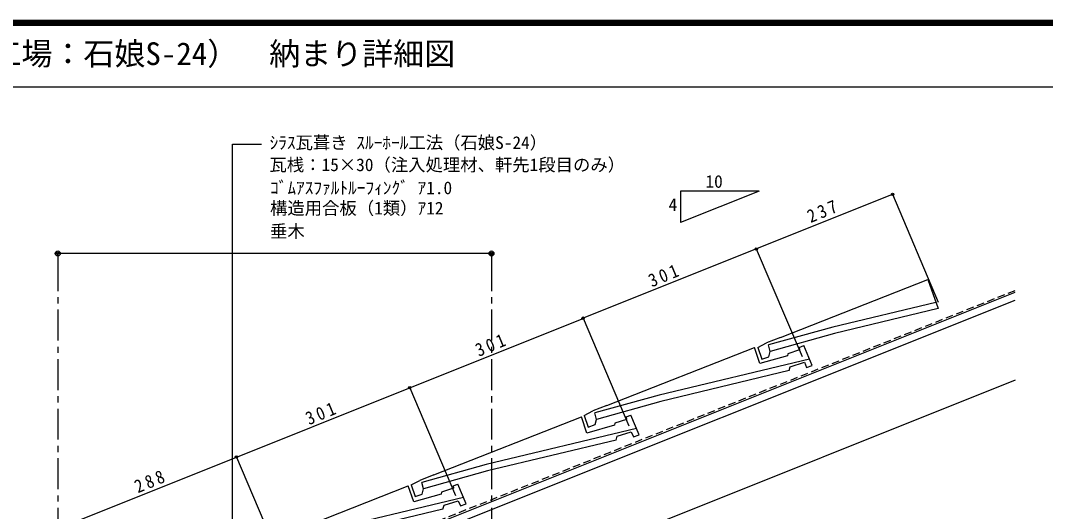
# Model space of a CAD drawing. Units: millimetres, scale not verified. Extents: x -2720 to 4439, y -1779 to 1970.
# Drawn here: x -1871 to -217, y 1177 to 1970 of the extents above; entities that cross this region are included whole.
import ezdxf
from ezdxf.enums import TextEntityAlignment as Align

# ---------------------------------------------------------------- set-up
doc = ezdxf.new("R2010")
doc.units = ezdxf.units.MM
doc.header["$LTSCALE"] = 10
doc.header["$PDMODE"] = 32
doc.header["$PDSIZE"] = 4
doc.linetypes.add('CHAIN1', pattern=[8, 5, -1, 1, -1])
doc.linetypes.add('DASHED1', pattern=[1.8, 1.2, -0.6])
for name, color, linetype in [('0-0_データ 001', 3, 'Continuous'), ('0-C_アプローチ', 7, 'Continuous'), ('C-5_表札・看板', 3, 'Continuous')]:
    doc.layers.add(name, color=color, linetype=linetype)
doc.styles.add('ＭＳ ゴシック', font='')
doc.styles.get('ＭＳ ゴシック').set_extended_font_data('MS Gothic')

msp = doc.modelspace()

# ---------------------------------------------------------------- linework, layer by layer
at = {"layer": '0-0_データ 001', "color": 7}
for p, q in [((2770, 1862), (-2670, 1862)), ((-679.37, 1694.52), (-806.65, 1643.61))]:
    msp.add_line(p, q, dxfattribs=at)
at = {"layer": '0-0_データ 001', "color": 4}
for p, q in [((-1529.29, 1770.24), (-1482.81, 1770.24)), ((-1529.29, 982.89), (-1529.29, 1770.24)), ((-965.42, 1488.29), (-464.19, 1689.21)), ((-464.28, 1689.15), (-390.44, 1515.15)), ((-1111.42, 1593.68), (-1811.42, 1593.68)), ((-684.25, 1600.98), (-610.41, 1427.01)), ((-963.66, 1489), (-889.84, 1315.04)), ((-1855.15, 1131.63), (-965.41, 1488.28)), ((-1243.45, 1376.78), (-1169.63, 1202.85)), ((-1523.01, 1264.77), (-1449.24, 1090.94))]:
    msp.add_line(p, q, dxfattribs=at)
at = {"layer": '0-0_データ 001', "color": 5}
for p, q in [((-1811.42, 1593.68), (-1811.42, 1533.68)), ((-1111.42, 1593.68), (-1111.42, 1533.68)), ((-266.3, 1388.73), (-1111.43, 1050.68))]:
    msp.add_line(p, q, dxfattribs=at)
at = {"layer": '0-0_データ 001', "color": 1, "linetype": 'CHAIN1'}
for p, q in [((-1811.42, 1582.87), (-1811.42, 293.68)), ((-1111.42, 1582.87), (-1111.42, 293.68))]:
    msp.add_line(p, q, dxfattribs=at)
at = {"layer": '0-0_データ 001'}
for p, q in [((-644.97, 1457.91), (-407.23, 1551.52)), ((-407.17, 1551.47), (-390.67, 1504.57)), ((-1643.66, 980.04), (-266.3, 1530.99)), ((-1704.2, 943.09), (-266.3, 1518.25)), ((-394.19, 1514.63), (-560.69, 1474.66)), ((-390.66, 1504.56), (-558.19, 1464.34)), ((-560.69, 1474.66), (-664.3, 1445.75)), ((-644.97, 1457.91), (-667.65, 1448.98)), ((-558.19, 1464.34), (-661.8, 1435.43)), ((-925.15, 1348.13), (-687.11, 1441.86)), ((-678.31, 1415.7), (-687.11, 1441.86)), ((-681.63, 1441.59), (-667.65, 1448.98)), ((-681.63, 1441.59), (-675.27, 1422.69)), ((-614.82, 1441.9), (-607.24, 1444.7)), ((-598.26, 1423.12), (-840.87, 1364.88)), ((-633.88, 1428.37), (-678.31, 1415.7)), ((-675.27, 1422.69), (-663.79, 1426.89)), ((-631.2, 1404.3), (-838.37, 1354.56)), ((-840.87, 1364.88), (-944.48, 1335.97)), ((-925.15, 1348.13), (-947.83, 1339.2)), ((-838.37, 1354.56), (-941.98, 1325.65)), ((-1204.44, 1235.97), (-966.4, 1329.7)), ((-961.81, 1331.81), (-947.83, 1339.2)), ((-961.81, 1331.81), (-955.45, 1312.92)), ((-893.72, 1325.59), (-912.66, 1319.26)), ((-894.11, 1329.74), (-886.53, 1332.53)), ((-894.11, 1329.74), (-893.72, 1325.59)), ((-873.26, 1300.65), (-886.53, 1332.53)), ((-877.55, 1310.96), (-1120.16, 1252.72)), ((-910.49, 1292.14), (-1117.67, 1242.4)), ((-910.49, 1292.14), (-908.74, 1298.28)), ((-908.74, 1298.28), (-885.81, 1305.62)), ((-885.81, 1305.62), (-882.17, 1297.36)), ((-882.17, 1297.36), (-873.26, 1300.65)), ((-1120.16, 1252.72), (-1223.77, 1223.81)), ((-1117.67, 1242.4), (-1221.28, 1213.49)), ((-1241.1, 1219.65), (-1227.12, 1227.04)), ((-1204.44, 1235.97), (-1227.12, 1227.04)), ((-1483.72, 1124.59), (-1245.67, 1218.32)), ((-1236.87, 1192.16), (-1245.67, 1218.32)), ((-1191.93, 1207.88), (-1192.45, 1204.83)), ((-1173, 1214.21), (-1191.93, 1207.88)), ((-1173.38, 1218.36), (-1165.81, 1221.15)), ((-1173.38, 1218.36), (-1173, 1214.21)), ((-1152.53, 1189.26), (-1165.81, 1221.15)), ((-1156.83, 1199.58), (-1399.44, 1141.33)), ((-1192.45, 1204.83), (-1236.87, 1192.16)), ((-1188.01, 1186.89), (-1165.09, 1194.23)), ((-1165.09, 1194.23), (-1161.45, 1185.98)), ((-1189.76, 1180.75), (-1396.94, 1131.01)), ((-1189.76, 1180.75), (-1188.01, 1186.89)), ((-1161.45, 1185.98), (-1152.53, 1189.26))]:
    msp.add_line(p, q, dxfattribs=at)
at = {"layer": '0-0_データ 001', "color": 5, "linetype": 'DASHED1'}
msp.add_line((-1648.1, 981.41), (-266.3, 1534.13), dxfattribs=at)
at = {"layer": '0-0_データ 001', "color": 7}
msp.add_lwpolyline([(-679.37, 1694.52), (-806.65, 1694.52), (-806.65, 1643.61)], dxfattribs=at)
at = {"layer": '0-0_データ 001'}
for points in [[(-663.79, 1426.89), (-661.8, 1435.43), (-664.3, 1445.75)], [(-614.82, 1441.9), (-614.43, 1437.75), (-633.37, 1431.42), (-633.88, 1428.37)], [(-631.2, 1404.3), (-629.45, 1410.44), (-606.52, 1417.78), (-602.88, 1409.52), (-593.96, 1412.81), (-607.24, 1444.7)], [(-912.66, 1319.26), (-913.18, 1316.21), (-957.6, 1303.54), (-966.4, 1329.7)], [(-955.45, 1312.92), (-943.97, 1317.11), (-941.98, 1325.65), (-944.48, 1335.97)], [(-1241.1, 1219.65), (-1234.75, 1200.76), (-1223.26, 1204.95), (-1221.28, 1213.49), (-1223.77, 1223.81)]]:
    msp.add_lwpolyline(points, dxfattribs=at)
at = {"layer": '0-0_データ 001', "color": 2}
for centre in [(-1811.42, 1593.68), (-1111.42, 1593.68)]:
    msp.add_circle(centre, 4, dxfattribs=at)
at = {"layer": '0-0_データ 001', "color": 4}
for p in [(-464.28, 1689.15), (-1811.37, 1593.65), (-1111.43, 1593.53), (-684.25, 1600.98), (-963.66, 1488.99), (-1243.45, 1376.78), (-1523.02, 1264.77)]:
    msp.add_point(p, dxfattribs=at)
at = {"layer": 'C-5_表札・看板'}
for p, q in [((2810, 1970), (-2720, 1970)), ((2810, 1968.67), (-2720, 1968.67)), ((2810, 1967.33), (-2720, 1967.33)), ((2810, 1966), (-2720, 1966)), ((2810, 1964.67), (-2720, 1964.67)), ((2810, 1963.33), (-2720, 1963.33)), ((2810, 1962), (-2720, 1962))]:
    msp.add_line(p, q, dxfattribs=at)

# ---------------------------------------------------------------- texts
at = {"layer": '0-0_データ 001', "color": 7, "style": 'ＭＳ ゴシック'}
for s, p in [('ｼﾗｽ瓦葺き ｽﾙｰﾎｰﾙ工法（石娘S-24） ', (-1469.59, 1756.24)), ('瓦桟：15×30（注入処理材、軒先1段目のみ）', (-1469.73, 1720.47)), ('ｺﾞﾑｱｽﾌｧﾙﾄﾙｰﾌｨﾝｸﾞ ｱ1.0', (-1468.85, 1683.23)), ('10', (-766.21, 1693.54)), ('構造用合板（1類）ｱ12', (-1468.85, 1650.43)), ('4', (-825.64, 1656.04)), ('垂木', (-1468.85, 1613.2))]:
    msp.add_text(s, height=20.53, dxfattribs=at).set_placement(p, align=Align.BOTTOM_LEFT)
at = {"layer": '0-0_データ 001', "color": 7, "char_height": 21.39, "attachment_point": 7, "rotation": 22.591, "style": 'ＭＳ ゴシック'}
for s, insert in [('\\T1.37;\\W0.9;237', (-596.36, 1642.32)), ('\\T1.38;\\W0.9;301', (-852.62, 1538.4)), ('\\T1.38;\\W0.9;301', (-1131.91, 1426.23)), ('\\T1.38;\\W0.9;301', (-1405.83, 1315.76)), ('\\T1.38;\\W0.9;288', (-1681.92, 1205.79))]:
    msp.add_mtext(s, dxfattribs=dict(at, insert=insert))
at = {"layer": '0-C_アプローチ', "color": 2, "style": 'ＭＳ ゴシック'}
msp.add_text('屋根：シラス大判瓦（瀬戸口瓦工場：石娘S-24）\u3000納まり詳細図', height=36.66, dxfattribs=at).set_placement((-2620, 1887), align=Align.BOTTOM_LEFT)

doc.saveas('drawing.dxf')
